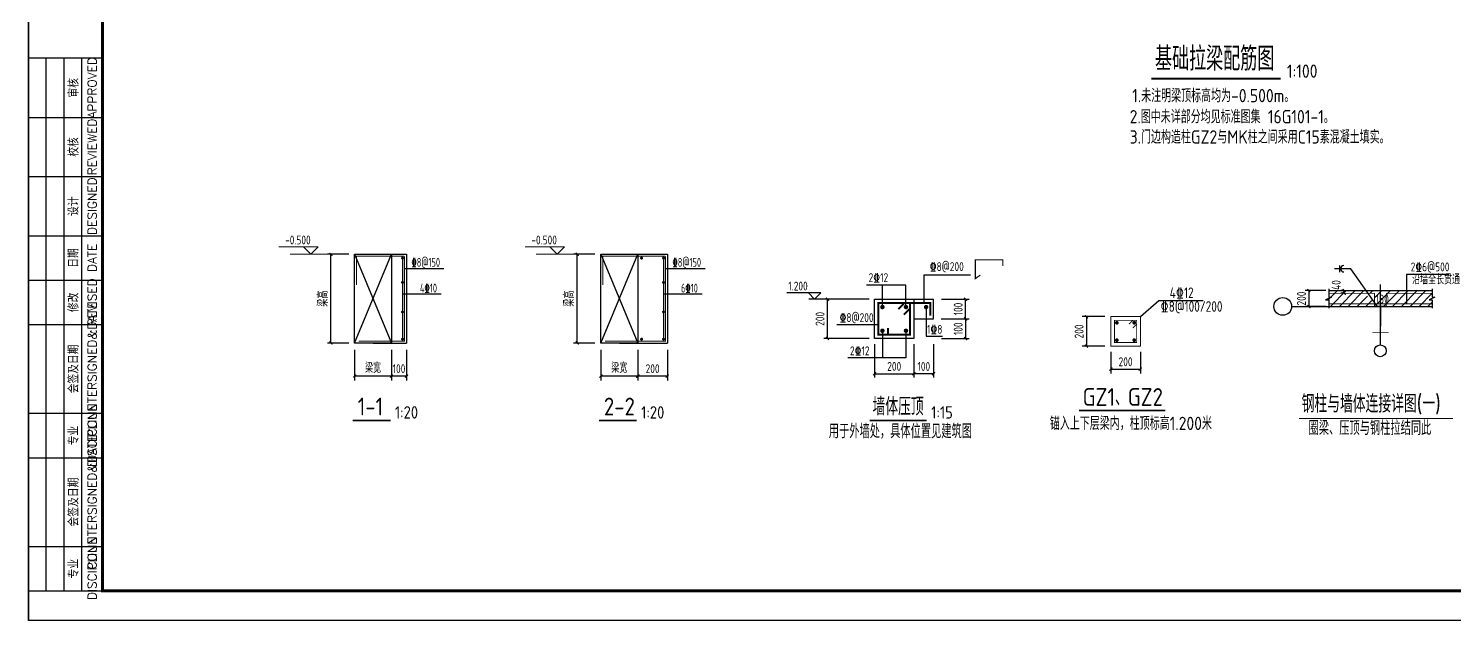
# Model space of a CAD drawing. Header units: millimetres. Extents: x 866561 to 876967, y 40200 to 44891.
# Drawn here: x 869400.5 to 869882.5, y 40201.4 to 40401.4 of the extents above; entities that cross this region are included whole.
import ezdxf
from ezdxf.enums import TextEntityAlignment as Align

# ---------------------------------------------------------------- set-up
doc = ezdxf.new("R2010")
doc.units = ezdxf.units.MM
doc.header["$LTSCALE"] = 1000
doc.header["$MEASUREMENT"] = 0
for name, pattern in [('2', [11.4, 9, -0.9, 0.6, -0.9]), ('4', [5, 1.5, -1, 1.5, -1]), ('DOTE', [2.42, 2, -0.2, 0.02, -0.2])]:
    doc.linetypes.add(name, pattern=pattern)
for name, color, linetype in [('120', 253, 'Continuous'), ('1500', 4, 'Continuous'), ('2', 3, 'Continuous'), ('21', 3, '4'), ('22', 1, 'Continuous'), ('DIM', 7, 'Continuous'), ('DIM_SYMB', 3, 'Continuous'), ('NUM', 7, 'Continuous'), ('PUB_TEXT', 7, 'Continuous'), ('REIN', 1, 'Continuous'), ('S-CO-ST', 2, 'Continuous'), ('文字', 7, 'Continuous'), ('标注', 7, 'Continuous'), ('梁', 4, 'Continuous'), ('梁集中标注', 2, 'Continuous'), ('水平标注', 2, 'Continuous'), ('独立基础', 2, 'Continuous'), ('轴线', 253, '2')]:
    doc.layers.add(name, color=color, linetype=linetype)
doc.layers.add('D3', color=62, linetype='Continuous', lineweight=9)
doc.layers.add('Z-柱大样外框', color=7, linetype='ByLayer', lineweight=18)
doc.styles.add('ECEC_TK', font='txt_l.shx', dxfattribs={"bigfont": 'hztxt_l.shx'})
doc.styles.add('GBHZ', font='gbenor.shx', dxfattribs={"width": 0.9, "bigfont": 'gbcbig.shx'})
doc.styles.add('TSSD_REIN', font='tssdeng.shx', dxfattribs={"width": 0.7, "bigfont": 'tssdchn.shx'})
doc.dimstyles.new('Y10', dxfattribs={"dimscale": 0, "dimtxt": 3, "dimasz": 0.01, "dimexe": 1.2, "dimexo": 1, "dimgap": 1, "dimtad": 1, "dimdec": 0, "dimlfac": 10, "dimzin": 0, "dimdsep": 46, "dimtxsty": 'GBHZ', "dimblk1": 'DX', "dimblk2": 'DX', "dimsah": 1, "dimcen": 0.09, "dimdle": 1, "dimadec": 0, "dimazin": 0, "dimtfac": 1, "dimtdec": 0, "dimtix": 1, "dimtmove": 2, "dimatfit": 3, "dimldrblk": 'DX', "dimfxl": 0, "dimtolj": 1, "dimtzin": 0, "dimarcsym": 0})
doc.dimstyles.new('Y100', dxfattribs={"dimscale": 0, "dimtxt": 3, "dimasz": 0.01, "dimexe": 1.2, "dimexo": 2, "dimgap": 1, "dimtad": 1, "dimdec": 0, "dimlfac": 100, "dimzin": 0, "dimdsep": 46, "dimtxsty": 'GBHZ', "dimblk": 'DX', "dimcen": 0.09, "dimdle": 1, "dimclrd": 7, "dimclre": 7, "dimclrt": 7, "dimadec": 0, "dimazin": 0, "dimtfac": 1, "dimtdec": 0, "dimtix": 1, "dimtmove": 2, "dimatfit": 3, "dimldrblk": 'DX', "dimfxl": 0, "dimtolj": 1, "dimtzin": 0, "dimarcsym": 0})
doc.dimstyles.new('Y15', dxfattribs={"dimscale": 0, "dimtxt": 3, "dimasz": 0.01, "dimexe": 1.2, "dimexo": 1, "dimgap": 1, "dimtad": 1, "dimdec": 0, "dimlfac": 15, "dimzin": 0, "dimdsep": 46, "dimtxsty": 'GBHZ', "dimblk1": 'DX', "dimblk2": 'DX', "dimsah": 1, "dimcen": 0.09, "dimdle": 1, "dimadec": 0, "dimazin": 0, "dimtfac": 1, "dimtdec": 0, "dimtix": 1, "dimtmove": 2, "dimatfit": 3, "dimldrblk": 'DX', "dimfxl": 0, "dimtolj": 1, "dimtzin": 0, "dimarcsym": 0})
doc.dimstyles.new('Y20', dxfattribs={"dimscale": 0, "dimtxt": 3, "dimasz": 0.01, "dimexe": 1.5, "dimexo": 0.03, "dimgap": 1, "dimtad": 1, "dimdec": 0, "dimlfac": 20, "dimzin": 0, "dimdsep": 46, "dimtxsty": 'GBHZ', "dimblk1": 'DX', "dimblk2": 'DX', "dimsah": 1, "dimcen": 0.09, "dimdle": 1, "dimadec": 0, "dimazin": 0, "dimtfac": 1, "dimtdec": 0, "dimtix": 1, "dimtmove": 2, "dimatfit": 3, "dimldrblk": 'DX', "dimfxl": 0, "dimtolj": 1, "dimtzin": 0, "dimarcsym": 0})

# ---------------------------------------------------------------- blocks, each defined once
blk = doc.blocks.new('DX')
at = {"color": 0, "linetype": 'ByBlock', "const_width": 40}
blk.add_lwpolyline([(-54, -51), (46, 49)], dxfattribs=at)
blk = doc.blocks.new('*D68')
at = {"layer": 'Defpoints', "color": 0}
for p in [(869686.44, 40295.74), (869699.77, 40295.74), (869699.77, 40284.71)]:
    blk.add_point(p, dxfattribs=at)
at = {"layer": 'dim', "color": 0, "lineweight": -2}
for p, q in [((869686.44, 40294.74), (869686.44, 40283.51)), ((869699.77, 40294.74), (869699.77, 40283.51)), ((869686.45, 40284.71), (869699.76, 40284.71))]:
    blk.add_line(p, q, dxfattribs=at)
at = {"layer": 'dim', "color": 0, "lineweight": -2, "xscale": 0.01, "yscale": 0.01, "zscale": 0.01, "rotation": 180}
blk.add_blockref('DX', (869686.44, 40284.71), dxfattribs=at)
at = {"layer": 'dim', "color": 0, "lineweight": -2, "xscale": 0.01, "yscale": 0.01, "zscale": 0.01}
blk.add_blockref('DX', (869699.77, 40284.71), dxfattribs=at)
at = {"layer": 'dim', "color": 0, "insert": (869693.11, 40287.21), "char_height": 3, "attachment_point": 5, "style": 'GBHZ'}
blk.add_mtext('\\A1;200', dxfattribs=at)
blk = doc.blocks.new('*D69')
at = {"layer": 'Defpoints', "color": 0}
for p in [(869670.54, 40309.93), (869685.59, 40309.93), (869685.59, 40296.6)]:
    blk.add_point(p, dxfattribs=at)
at = {"layer": 'dim', "color": 0, "lineweight": -2}
for p, q in [((869684.59, 40309.93), (869669.34, 40309.93)), ((869670.54, 40296.61), (869670.54, 40309.92)), ((869684.59, 40296.6), (869669.34, 40296.6))]:
    blk.add_line(p, q, dxfattribs=at)
at = {"layer": 'dim', "color": 0, "lineweight": -2, "xscale": 0.01, "yscale": 0.01, "zscale": 0.01}
for p, rotation in [((869670.54, 40309.93), 90), ((869670.54, 40296.6), 270)]:
    blk.add_blockref('DX', p, dxfattribs=dict(at, rotation=rotation))
at = {"layer": 'dim', "color": 0, "insert": (869668.04, 40303.27), "char_height": 3, "attachment_point": 5, "rotation": 90, "style": 'GBHZ'}
blk.add_mtext('\\A1;200', dxfattribs=at)
blk = doc.blocks.new('*D70')
at = {"layer": 'Defpoints', "color": 0}
for p in [(869699.77, 40295.74), (869706.44, 40295.74), (869699.77, 40284.71)]:
    blk.add_point(p, dxfattribs=at)
at = {"layer": 'dim', "color": 0, "lineweight": -2}
for p, q in [((869699.77, 40294.74), (869699.77, 40283.51)), ((869706.44, 40294.74), (869706.44, 40283.51)), ((869706.43, 40284.71), (869699.78, 40284.71))]:
    blk.add_line(p, q, dxfattribs=at)
at = {"layer": 'dim', "color": 0, "lineweight": -2, "xscale": 0.01, "yscale": 0.01, "zscale": 0.01, "rotation": 180}
blk.add_blockref('DX', (869699.77, 40284.71), dxfattribs=at)
at = {"layer": 'dim', "color": 0, "lineweight": -2, "xscale": 0.01, "yscale": 0.01, "zscale": 0.01}
blk.add_blockref('DX', (869706.44, 40284.71), dxfattribs=at)
at = {"layer": 'dim', "color": 0, "insert": (869703.11, 40287.21), "char_height": 3, "attachment_point": 5, "style": 'GBHZ'}
blk.add_mtext('\\A1;100', dxfattribs=at)
blk = doc.blocks.new('*D71')
at = {"layer": 'Defpoints', "color": 0}
for p in [(869708.03, 40303.27), (869708.05, 40296.6), (869717.23, 40296.6)]:
    blk.add_point(p, dxfattribs=at)
at = {"layer": 'dim', "color": 0, "lineweight": -2}
for p, q in [((869709.03, 40303.27), (869718.43, 40303.27)), ((869717.23, 40303.26), (869717.23, 40296.61)), ((869709.05, 40296.6), (869718.43, 40296.6))]:
    blk.add_line(p, q, dxfattribs=at)
at = {"layer": 'dim', "color": 0, "lineweight": -2, "xscale": 0.01, "yscale": 0.01, "zscale": 0.01}
for p, rotation in [((869717.23, 40303.27), 90), ((869717.23, 40296.6), 270)]:
    blk.add_blockref('DX', p, dxfattribs=dict(at, rotation=rotation))
at = {"layer": 'dim', "color": 0, "insert": (869714.73, 40299.93), "char_height": 3, "attachment_point": 5, "rotation": 90, "style": 'GBHZ'}
blk.add_mtext('\\A1;100', dxfattribs=at)
blk = doc.blocks.new('*D72')
at = {"layer": 'Defpoints', "color": 0}
for p in [(869708.04, 40309.93), (869717.23, 40309.93), (869708.03, 40303.27)]:
    blk.add_point(p, dxfattribs=at)
at = {"layer": 'dim', "color": 0, "lineweight": -2}
for p, q in [((869709.04, 40309.93), (869718.43, 40309.93)), ((869717.23, 40303.28), (869717.23, 40309.92)), ((869709.03, 40303.27), (869718.43, 40303.27))]:
    blk.add_line(p, q, dxfattribs=at)
at = {"layer": 'dim', "color": 0, "lineweight": -2, "xscale": 0.01, "yscale": 0.01, "zscale": 0.01}
for p, rotation in [((869717.23, 40309.93), 90), ((869717.23, 40303.27), 270)]:
    blk.add_blockref('DX', p, dxfattribs=dict(at, rotation=rotation))
at = {"layer": 'dim', "color": 0, "insert": (869714.73, 40306.6), "char_height": 3, "attachment_point": 5, "rotation": 90, "style": 'GBHZ'}
blk.add_mtext('\\A1;100', dxfattribs=at)
blk = doc.blocks.new('*D60')
at = {"layer": 'Defpoints', "color": 0}
for p in [(869839.96, 40312.81), (869833.25, 40307.47), (869839.96, 40307.47)]:
    blk.add_point(p, dxfattribs=at)
at = {"layer": 'dim', "color": 0, "lineweight": -2}
for p, q in [((869838.96, 40312.81), (869832.05, 40312.81)), ((869833.25, 40312.82), (869833.25, 40312.83)), ((869833.25, 40312.81), (869833.25, 40307.47)), ((869838.96, 40307.47), (869832.05, 40307.47)), ((869833.25, 40307.46), (869833.25, 40307.45))]:
    blk.add_line(p, q, dxfattribs=at)
at = {"layer": 'dim', "color": 0, "lineweight": -2, "xscale": 0.01, "yscale": 0.01, "zscale": 0.01}
for p, rotation in [((869833.25, 40312.81), 270), ((869833.25, 40307.47), 90)]:
    blk.add_blockref('DX', p, dxfattribs=dict(at, rotation=rotation))
at = {"layer": 'dim', "color": 0, "insert": (869830.75, 40310.14), "char_height": 3, "attachment_point": 5, "rotation": 90, "style": 'GBHZ'}
blk.add_mtext('\\A1;200', dxfattribs=at)
blk = doc.blocks.new('*D61')
at = {"layer": 'Defpoints', "color": 0}
for p in [(869845.21, 40312.81), (869845.85, 40312.81), (869845.85, 40311.92)]:
    blk.add_point(p, dxfattribs=at)
at = {"layer": 'dim', "color": 0, "lineweight": -2}
for p, q in [((869844.85, 40312.81), (869844.01, 40312.81)), ((869844.85, 40311.92), (869844.01, 40311.92)), ((869845.21, 40312.82), (869845.21, 40312.83)), ((869845.21, 40311.92), (869845.21, 40312.81)), ((869845.21, 40311.91), (869845.21, 40311.9))]:
    blk.add_line(p, q, dxfattribs=at)
at = {"layer": 'dim', "color": 0, "lineweight": -2, "xscale": 0.01, "yscale": 0.01, "zscale": 0.01}
for p, rotation in [((869845.21, 40312.81), 270), ((869845.21, 40311.92), 90)]:
    blk.add_blockref('DX', p, dxfattribs=dict(at, rotation=rotation))
at = {"layer": 'dim', "color": 0, "insert": (869842.49, 40314.7), "char_height": 3, "attachment_point": 5, "rotation": 90, "style": 'GBHZ'}
blk.add_mtext('\\A1;40', dxfattribs=at)
blk = doc.blocks.new('*D63')
at = {"layer": 'Defpoints', "color": 0}
for p in [(869764.34, 40304.02), (869758.09, 40294.02), (869764.34, 40294.02)]:
    blk.add_point(p, dxfattribs=at)
at = {"layer": 'dim', "color": 0, "lineweight": -2}
for p, q in [((869764.31, 40304.02), (869756.59, 40304.02)), ((869758.09, 40304.01), (869758.09, 40294.03)), ((869764.31, 40294.02), (869756.59, 40294.02))]:
    blk.add_line(p, q, dxfattribs=at)
at = {"layer": 'dim', "color": 0, "lineweight": -2, "xscale": 0.01, "yscale": 0.01, "zscale": 0.01}
for p, rotation in [((869758.09, 40304.02), 90), ((869758.09, 40294.02), 270)]:
    blk.add_blockref('DX', p, dxfattribs=dict(at, rotation=rotation))
at = {"layer": 'dim', "color": 0, "insert": (869755.59, 40299.02), "char_height": 3, "attachment_point": 5, "rotation": 90, "style": 'GBHZ'}
blk.add_mtext('\\A1;200', dxfattribs=at)
blk = doc.blocks.new('*D64')
at = {"layer": 'Defpoints', "color": 0}
for p in [(869766.3, 40292.15), (869776.3, 40292.15), (869776.3, 40286.28)]:
    blk.add_point(p, dxfattribs=at)
at = {"layer": 'dim', "color": 0, "lineweight": -2}
for p, q in [((869766.3, 40292.12), (869766.3, 40284.78)), ((869776.3, 40292.12), (869776.3, 40284.78)), ((869766.31, 40286.28), (869776.29, 40286.28))]:
    blk.add_line(p, q, dxfattribs=at)
at = {"layer": 'dim', "color": 0, "lineweight": -2, "xscale": 0.01, "yscale": 0.01, "zscale": 0.01, "rotation": 180}
blk.add_blockref('DX', (869766.3, 40286.28), dxfattribs=at)
at = {"layer": 'dim', "color": 0, "lineweight": -2, "xscale": 0.01, "yscale": 0.01, "zscale": 0.01}
blk.add_blockref('DX', (869776.3, 40286.28), dxfattribs=at)
at = {"layer": 'dim', "color": 0, "insert": (869771.3, 40288.78), "char_height": 3, "attachment_point": 5, "style": 'GBHZ'}
blk.add_mtext('\\A1;200', dxfattribs=at)
blk = doc.blocks.new('*D21')
at = {"layer": 'Defpoints', "color": 0, "transparency": 16777216}
for p in [(869523.23, 40292.8), (869528.23, 40292.8), (869523.23, 40283.93)]:
    blk.add_point(p, dxfattribs=at)
at = {"layer": 'dim', "color": 0, "lineweight": -2, "transparency": 16777216}
for p, q in [((869523.23, 40292.77), (869523.23, 40282.43)), ((869528.23, 40292.77), (869528.23, 40282.43)), ((869523.22, 40283.93), (869523.21, 40283.93)), ((869528.23, 40283.93), (869523.23, 40283.93)), ((869528.24, 40283.93), (869528.25, 40283.93))]:
    blk.add_line(p, q, dxfattribs=at)
at = {"layer": 'dim', "color": 0, "lineweight": -2, "transparency": 16777216, "xscale": 0.01, "yscale": 0.01, "zscale": 0.01}
blk.add_blockref('DX', (869523.23, 40283.93), dxfattribs=at)
at = {"layer": 'dim', "color": 0, "lineweight": -2, "transparency": 16777216, "xscale": 0.01, "yscale": 0.01, "zscale": 0.01, "rotation": 180}
blk.add_blockref('DX', (869528.23, 40283.93), dxfattribs=at)
at = {"layer": 'dim', "color": 0, "transparency": 16777216, "insert": (869525.73, 40286.43), "char_height": 3, "attachment_point": 5, "style": 'GBHZ'}
blk.add_mtext('\\A1;100', dxfattribs=at)
blk = doc.blocks.new('*D22')
at = {"layer": 'Defpoints', "color": 0, "transparency": 16777216}
for p in [(869510.73, 40292.8), (869523.23, 40292.8), (869510.73, 40283.93)]:
    blk.add_point(p, dxfattribs=at)
at = {"layer": 'dim', "color": 0, "lineweight": -2, "transparency": 16777216}
for p, q in [((869510.73, 40292.77), (869510.73, 40282.43)), ((869523.23, 40292.77), (869523.23, 40282.43)), ((869523.22, 40283.93), (869510.74, 40283.93))]:
    blk.add_line(p, q, dxfattribs=at)
at = {"layer": 'dim', "color": 0, "lineweight": -2, "transparency": 16777216, "xscale": 0.01, "yscale": 0.01, "zscale": 0.01, "rotation": 180}
blk.add_blockref('DX', (869510.73, 40283.93), dxfattribs=at)
at = {"layer": 'dim', "color": 0, "lineweight": -2, "transparency": 16777216, "xscale": 0.01, "yscale": 0.01, "zscale": 0.01}
blk.add_blockref('DX', (869523.23, 40283.93), dxfattribs=at)
at = {"layer": 'dim', "color": 0, "transparency": 16777216, "insert": (869516.98, 40286.53), "char_height": 3, "attachment_point": 5, "style": 'GBHZ'}
blk.add_mtext('\\A1;梁宽', dxfattribs=at)
blk = doc.blocks.new('*D23')
at = {"layer": 'Defpoints', "color": 0, "transparency": 16777216}
for p in [(869502.75, 40325.11), (869510.73, 40325.11), (869510.73, 40295.11)]:
    blk.add_point(p, dxfattribs=at)
at = {"layer": '标注', "color": 7, "lineweight": -2, "transparency": 16777216}
for p, q in [((869508.73, 40325.11), (869501.55, 40325.11)), ((869502.75, 40295.12), (869502.75, 40325.1)), ((869508.73, 40295.11), (869501.55, 40295.11))]:
    blk.add_line(p, q, dxfattribs=at)
at = {"layer": '标注', "color": 7, "lineweight": -2, "transparency": 16777216, "xscale": 0.01, "yscale": 0.01, "zscale": 0.01}
for p, rotation in [((869502.75, 40325.11), 90), ((869502.75, 40295.11), 270)]:
    blk.add_blockref('DX', p, dxfattribs=dict(at, rotation=rotation))
at = {"layer": '标注', "color": 7, "transparency": 16777216, "insert": (869500.17, 40310.11), "char_height": 3, "attachment_point": 5, "rotation": 90, "style": 'GBHZ'}
blk.add_mtext('\\A1;梁高', dxfattribs=at)
blk = doc.blocks.new('*D1124')
at = {"layer": 'Defpoints', "color": 0}
for p in [(869606.45, 40292.8), (869616.45, 40292.8), (869606.45, 40283.93)]:
    blk.add_point(p, dxfattribs=at)
at = {"layer": 'dim', "color": 0, "lineweight": -2}
for p, q in [((869606.45, 40292.77), (869606.45, 40282.43)), ((869616.45, 40292.77), (869616.45, 40282.43)), ((869616.44, 40283.93), (869606.46, 40283.93))]:
    blk.add_line(p, q, dxfattribs=at)
at = {"layer": 'dim', "color": 0, "lineweight": -2, "xscale": 0.01, "yscale": 0.01, "zscale": 0.01, "rotation": 180}
blk.add_blockref('DX', (869606.45, 40283.93), dxfattribs=at)
at = {"layer": 'dim', "color": 0, "lineweight": -2, "xscale": 0.01, "yscale": 0.01, "zscale": 0.01}
blk.add_blockref('DX', (869616.45, 40283.93), dxfattribs=at)
at = {"layer": 'dim', "color": 0, "insert": (869611.45, 40286.43), "char_height": 3, "attachment_point": 5, "style": 'GBHZ'}
blk.add_mtext('\\A1;200', dxfattribs=at)
blk = doc.blocks.new('*D1125')
at = {"layer": 'Defpoints', "color": 0}
for p in [(869593.95, 40292.8), (869606.45, 40292.8), (869593.95, 40283.93)]:
    blk.add_point(p, dxfattribs=at)
at = {"layer": 'dim', "color": 0, "lineweight": -2}
for p, q in [((869593.95, 40292.77), (869593.95, 40282.43)), ((869606.45, 40292.77), (869606.45, 40282.43)), ((869606.44, 40283.93), (869593.96, 40283.93))]:
    blk.add_line(p, q, dxfattribs=at)
at = {"layer": 'dim', "color": 0, "lineweight": -2, "xscale": 0.01, "yscale": 0.01, "zscale": 0.01, "rotation": 180}
blk.add_blockref('DX', (869593.95, 40283.93), dxfattribs=at)
at = {"layer": 'dim', "color": 0, "lineweight": -2, "xscale": 0.01, "yscale": 0.01, "zscale": 0.01}
blk.add_blockref('DX', (869606.45, 40283.93), dxfattribs=at)
at = {"layer": 'dim', "color": 0, "insert": (869600.2, 40286.53), "char_height": 3, "attachment_point": 5, "style": 'GBHZ'}
blk.add_mtext('\\A1;梁宽', dxfattribs=at)
blk = doc.blocks.new('*D1126')
at = {"layer": 'Defpoints', "color": 0}
for p in [(869585.97, 40325.11), (869593.95, 40325.11), (869593.95, 40295.11)]:
    blk.add_point(p, dxfattribs=at)
at = {"layer": '标注', "color": 7, "lineweight": -2}
for p, q in [((869591.95, 40325.11), (869584.77, 40325.11)), ((869585.97, 40295.12), (869585.97, 40325.1)), ((869591.95, 40295.11), (869584.77, 40295.11))]:
    blk.add_line(p, q, dxfattribs=at)
at = {"layer": '标注', "color": 7, "lineweight": -2, "xscale": 0.01, "yscale": 0.01, "zscale": 0.01}
for p, rotation in [((869585.97, 40325.11), 90), ((869585.97, 40295.11), 270)]:
    blk.add_blockref('DX', p, dxfattribs=dict(at, rotation=rotation))
at = {"layer": '标注', "color": 7, "insert": (869583.39, 40310.11), "char_height": 3, "attachment_point": 5, "rotation": 90, "style": 'GBHZ'}
blk.add_mtext('\\A1;梁高', dxfattribs=at)

msp = doc.modelspace()

# ---------------------------------------------------------------- hatches: boundary and pattern name
h = msp.add_hatch()
h.set_pattern_fill('ANSI31', color=256, scale=0.666667, style=0)
h.set_pattern_definition([(45, (869521.5238, 40269.8223), (-1.496709, 1.496709), [])])
h.paths.add_polyline_path([(869855.436, 40308.555), (869854.88, 40309.111), (869851.183, 40312.808), (869839.959, 40312.808), (869839.959, 40310.563), (869840.881, 40310.563), (869838.923, 40309.719), (869839.959, 40309.719), (869839.959, 40307.475), (869857.436, 40307.475), (869857.436, 40307.63), (869855.436, 40307.63)])
h.paths.add_polyline_path([(869857.436, 40312.808), (869851.183, 40312.808), (869852.072, 40311.919), (869855.436, 40311.919), (869855.436, 40308.555), (869856.361, 40307.63), (869857.436, 40307.63)])
h.paths.add_polyline_path([(869859.436, 40311.919), (869866.242, 40311.919), (869866.242, 40312.808), (869857.436, 40312.808), (869857.436, 40307.63), (869859.436, 40307.63)])
h.paths.add_polyline_path([(869874.936, 40309.719), (869873.9, 40309.719), (869875.857, 40310.563), (869874.936, 40310.563), (869874.936, 40312.808), (869866.242, 40312.808), (869866.242, 40311.919), (869859.436, 40311.919), (869859.436, 40307.63), (869857.436, 40307.63), (869857.436, 40307.475), (869874.936, 40307.475)])
h.paths.add_polyline_path([(869847.055, 40310.082), (869850.316, 40310.082), (869850.316, 40311.683), (869847.055, 40311.683)], flags=24)
h.paths.add_polyline_path([(869856.329, 40307.85), (869858.76, 40307.85), (869858.76, 40309.452), (869856.329, 40309.452)], flags=9)
h.paths.add_polyline_path([(869864.911, 40310.082), (869868.172, 40310.082), (869868.172, 40311.683), (869864.911, 40311.683)], flags=24)

# ---------------------------------------------------------------- linework, layer by layer
for p, q in [((869400.527, 40201.355), (869400.527, 40795.355)), ((869400.527, 40795.355), (869400.527, 40201.355)), ((869406.527, 40211.355), (869406.527, 40391.355)), ((869412.527, 40211.355), (869412.527, 40391.355)), ((869418.527, 40211.355), (869418.527, 40391.355)), ((869400.527, 40371.355), (869425.527, 40371.355)), ((869400.527, 40351.355), (869425.527, 40351.355)), ((869400.527, 40331.355), (869425.527, 40331.355)), ((869847.469, 40320.23), (869841.888, 40320.23)), ((869843.72, 40320.23), (869843.72, 40321.325)), ((869843.72, 40319.043), (869843.72, 40320.23)), ((869856.377, 40307.614), (869847.469, 40320.23)), ((869400.527, 40316.355), (869425.527, 40316.355)), ((869839.959, 40312.808), (869874.936, 40312.808)), ((869839.959, 40307.475), (869874.936, 40307.475)), ((869857.427, 40307.355), (869857.427, 40300.799)), ((869400.527, 40301.355), (869425.527, 40301.355)), ((869400.527, 40271.355), (869425.527, 40271.355)), ((869400.527, 40256.355), (869425.527, 40256.355)), ((869400.527, 40226.355), (869425.527, 40226.355)), ((870241.527, 40201.355), (869400.527, 40201.355))]:
    msp.add_line(p, q)
at = {"color": 3, "linetype": 'Continuous'}
for p, q in [((869776.295, 40304.017), (869782.595, 40309.476)), ((869782.595, 40309.476), (869797.507, 40309.476))]:
    msp.add_line(p, q, dxfattribs=at)
at = {"color": 0, "const_width": 1}
msp.add_lwpolyline([(870231.527, 40211.355), (869425.527, 40211.355), (869425.527, 40785.355), (870231.527, 40785.355)], close=True, dxfattribs=at)
msp.add_lwpolyline([(869400.527, 40391.355), (869400.527, 40211.355), (869425.527, 40211.355), (869425.527, 40391.355)], close=True)
for points, const_width in [([(869779.985, 40384.396), (869823.751, 40384.396)], 0.667), ([(869854.658, 40307.364), (869860.213, 40307.364)], 0.222), ([(869857.42, 40307.314), (869857.42, 40298.697)], 0.222), ([(869854.658, 40298.697), (869860.213, 40298.697)], 0.222)]:
    msp.add_lwpolyline(points, dxfattribs=dict(const_width=const_width))
for points in [[(869839.959, 40313.401), (869839.959, 40310.563), (869840.881, 40310.563), (869838.923, 40309.719), (869839.959, 40309.719), (869839.959, 40306.918)], [(869874.936, 40313.401), (869874.936, 40310.563), (869875.857, 40310.563), (869873.9, 40309.719), (869874.936, 40309.719), (869874.936, 40306.918)]]:
    msp.add_lwpolyline(points)
msp.add_lwpolyline([(869856.377, 40307.614, 0, 0.356, 0), (869855.155, 40309.344, 0.356, 0.356, 0)], format="xyseb")
for centre, radius in [((869824.426, 40307.475), 3), ((869857.388, 40292.486), 2)]:
    msp.add_circle(centre, radius)
msp.add_arc((869845.082, 40320.23), 1.095, 90, 270)
at = {"layer": '120'}
msp.add_line((869669.367, 40309.932), (869664.247, 40309.932), dxfattribs=at)
msp.add_lwpolyline([(869664.104, 40312.044), (869666.216, 40309.932), (869668.328, 40312.044), (869656.802, 40312.044)], dxfattribs=at)
at = {"layer": '1500', "const_width": 0.538}
msp.add_lwpolyline([(869784.747, 40272.338), (869755.537, 40272.338)], dxfattribs=at)
at = {"layer": '2', "color": 7}
msp.add_line((869880.524, 40318.309), (869866.242, 40318.309), dxfattribs=at)
at = {"layer": '2', "color": 1, "const_width": 0.3}
for points in [[(869855.436, 40311.919), (869839.959, 40311.919)], [(869855.436, 40307.63), (869855.436, 40311.919)], [(869874.936, 40311.919), (869859.436, 40311.919)], [(869859.436, 40311.919), (869859.436, 40307.63)], [(869839.959, 40308.364), (869874.936, 40308.364)], [(869859.436, 40307.63), (869855.436, 40307.63)]]:
    msp.add_lwpolyline(points, dxfattribs=at)
at = {"layer": '21', "const_width": 0.747}
for points in [[(869689.107, 40307.639, -1), (869689.107, 40306.892, -1), (869689.107, 40307.639)], [(869697.081, 40307.639, -1), (869697.081, 40306.892, -1), (869697.081, 40307.639)], [(869703.882, 40307.639, -1), (869703.882, 40306.892, -1), (869703.882, 40307.639)], [(869689.107, 40299.639, -1), (869689.107, 40298.893, -1), (869689.107, 40299.639)], [(869697.081, 40299.639, -1), (869697.081, 40298.892, -1), (869697.081, 40299.639)]]:
    msp.add_lwpolyline(points, format="xyb", dxfattribs=at)
at = {"layer": '22'}
for points, const_width in [([(869729.803, 40321.143), (869729.803, 40323.238), (869720.536, 40323.238), (869720.536, 40316.882), (869722.2, 40318.082)], 0.4), ([(869694.54, 40306.563), (869696.493, 40308.545)], 0.667), ([(869696.38, 40304.697), (869698.36, 40306.679)], 0.667), ([(869705.273, 40304.409), (869705.273, 40308.599), (869698.414, 40308.599)], 0.667), ([(869691.037, 40300.197), (869691.037, 40297.933)], 0.667)]:
    msp.add_lwpolyline(points, dxfattribs=dict(at, const_width=const_width))
at = {"layer": '22', "const_width": 0.667}
msp.add_lwpolyline([(869687.774, 40297.933), (869687.774, 40308.599), (869698.414, 40308.599), (869698.414, 40297.932)], close=True, dxfattribs=at)
at = {"layer": 'D3'}
for p, q in [((869493.469, 40327.606), (869485.154, 40327.606)), ((869493.469, 40327.606), (869498.465, 40327.606)), ((869493.469, 40327.606), (869495.967, 40325.108)), ((869498.465, 40327.606), (869495.967, 40325.108)), ((869576.689, 40327.606), (869568.374, 40327.606)), ((869576.689, 40327.606), (869581.685, 40327.606)), ((869576.689, 40327.606), (869579.187, 40325.108)), ((869581.685, 40327.606), (869579.187, 40325.108))]:
    msp.add_line(p, q, dxfattribs=at)
for points in [[(869501.55, 40325.108), (869488.902, 40325.108)], [(869584.77, 40325.108), (869572.122, 40325.108)]]:
    msp.add_lwpolyline(points, dxfattribs=at)
at = {"layer": 'dim'}
for p, q in [((869697.081, 40314.665), (869683.783, 40314.665)), ((869689.107, 40307.266), (869689.107, 40314.665)), ((869697.081, 40307.266), (869697.081, 40314.665)), ((869689.107, 40299.266), (869689.107, 40290.083)), ((869697.081, 40299.266), (869697.081, 40290.083)), ((869697.081, 40290.083), (869677.459, 40290.083))]:
    msp.add_line(p, q, dxfattribs=at)
at = {"layer": 'dim', "color": 210, "const_width": 0.313}
msp.add_lwpolyline([(869772.47, 40301.442), (869773.795, 40302.767), (869775.045, 40302.767), (869775.045, 40295.267), (869767.545, 40295.267), (869767.545, 40302.767), (869775.045, 40302.767), (869775.045, 40301.517), (869773.72, 40300.192)], dxfattribs=at)
at = {"layer": 'dim', "color": 6, "const_width": 0.625}
for points in [[(869768.358, 40302.267, 1), (869768.358, 40301.642, 1)], [(869774.233, 40302.267, 1), (869774.233, 40301.642, 1)], [(869768.358, 40296.392, 1), (869768.358, 40295.767, 1)], [(869774.233, 40296.392, 1), (869774.233, 40295.767, 1)]]:
    msp.add_lwpolyline(points, format="xyb", close=True, dxfattribs=at)
at = {"layer": 'DIM_SYMB', "const_width": 0.525}
for points in [[(869510.135, 40268.945), (869522.873, 40268.945)], [(869593.355, 40268.945), (869606.093, 40268.945)], [(869684.759, 40268.945), (869704.109, 40268.945)]]:
    msp.add_lwpolyline(points, dxfattribs=at)
at = {"layer": 'PUB_TEXT', "linetype": 'Continuous'}
msp.add_line((869866.242, 40318.309), (869866.242, 40308.364), dxfattribs=at)
at = {"layer": 'REIN', "const_width": 0.3}
for points in [[(869527.585, 40324.458), (869511.412, 40324.458), (869511.412, 40314.673)], [(869512.143, 40295.758), (869527.585, 40295.758), (869527.585, 40324.458)], [(869615.805, 40324.458), (869594.632, 40324.458), (869594.632, 40314.673)], [(869595.363, 40295.758), (869615.805, 40295.758), (869615.805, 40324.458)]]:
    msp.add_lwpolyline(points, dxfattribs=at)
at = {"layer": 'REIN', "const_width": 0.5}
for points in [[(869526.685, 40323.808, 1), (869527.185, 40323.808, 1)], [(869607.475, 40323.808, 1), (869607.975, 40323.808, 1)], [(869614.905, 40323.808, 1), (869615.405, 40323.808, 1)], [(869526.685, 40315.58, 1), (869527.185, 40315.58, 1)], [(869614.905, 40315.58, 1), (869615.405, 40315.58, 1)], [(869526.685, 40305.606, 1), (869527.185, 40305.606, 1)], [(869614.905, 40305.606, 1), (869615.405, 40305.606, 1)], [(869526.685, 40296.408, 1), (869527.185, 40296.408, 1)], [(869607.475, 40296.408, 1), (869607.975, 40296.408, 1)], [(869614.905, 40296.408, 1), (869615.405, 40296.408, 1)]]:
    msp.add_lwpolyline(points, format="xyb", close=True, dxfattribs=at)
at = {"layer": 'S-CO-ST'}
for p, q in [((869510.735, 40295.108), (869523.235, 40325.108)), ((869510.735, 40325.108), (869523.235, 40295.108)), ((869516.985, 40325.108), (869528.235, 40325.108)), ((869523.235, 40325.108), (869528.235, 40325.108)), ((869523.235, 40325.108), (869523.235, 40295.108)), ((869528.235, 40325.108), (869528.235, 40295.108)), ((869528.235, 40325.108), (869528.235, 40295.108)), ((869593.955, 40295.108), (869606.455, 40325.108)), ((869593.955, 40325.108), (869606.455, 40295.108)), ((869600.205, 40325.108), (869616.455, 40325.108)), ((869606.455, 40325.108), (869616.455, 40325.108)), ((869606.455, 40325.108), (869606.455, 40295.108)), ((869616.455, 40325.108), (869616.455, 40295.108)), ((869616.455, 40325.108), (869616.455, 40295.108)), ((869527.585, 40320.331), (869540.944, 40320.331)), ((869615.805, 40320.331), (869629.164, 40320.331)), ((869516.985, 40295.108), (869528.235, 40295.108)), ((869523.235, 40295.108), (869528.235, 40295.108)), ((869600.205, 40295.108), (869616.455, 40295.108)), ((869606.455, 40295.108), (869616.455, 40295.108))]:
    msp.add_line(p, q, dxfattribs=at)
for points in [[(869510.735, 40325.108), (869523.235, 40325.108), (869523.235, 40295.108), (869510.735, 40295.108)], [(869593.955, 40325.108), (869606.455, 40325.108), (869606.455, 40295.108), (869593.955, 40295.108)]]:
    msp.add_lwpolyline(points, close=True, dxfattribs=at)
at = {"layer": 'Z-柱大样外框'}
msp.add_lwpolyline([(869766.295, 40304.017), (869766.295, 40294.017), (869776.295, 40294.017), (869776.295, 40304.017)], close=True, dxfattribs=at)
at = {"layer": '文字', "color": 6, "const_width": 0.32}
msp.add_lwpolyline([(869829.944, 40269.64), (869881.974, 40269.64)], dxfattribs=at)
at = {"layer": '梁'}
for p, q in [((869703.202, 40308.599), (869703.202, 40318.205)), ((869703.202, 40318.205), (869718.916, 40318.205)), ((869703.882, 40307.266), (869703.882, 40297.409)), ((869687.774, 40301.284), (869673.718, 40301.284)), ((869703.882, 40297.409), (869709.442, 40297.409))]:
    msp.add_line(p, q, dxfattribs=at)
at = {"layer": '梁集中标注'}
for p, q in [((869526.935, 40323.808), (869526.935, 40296.408)), ((869615.155, 40323.808), (869615.155, 40296.408)), ((869526.935, 40311.726), (869539.999, 40311.726)), ((869615.155, 40311.726), (869628.219, 40311.726))]:
    msp.add_line(p, q, dxfattribs=at)
at = {"layer": '独立基础'}
for p, q in [((869699.747, 40309.932), (869706.438, 40309.932)), ((869706.438, 40303.266), (869706.438, 40309.932)), ((869699.747, 40303.266), (869706.438, 40303.266))]:
    msp.add_line(p, q, dxfattribs=at)
msp.add_lwpolyline([(869686.441, 40296.599), (869686.441, 40309.932), (869699.747, 40309.932), (869699.747, 40296.599), (869686.441, 40296.599)], dxfattribs=at)
at = {"layer": '轴线', "linetype": 'DOTE', "ltscale": 5}
for p, q in [((869857.436, 40294.485), (869857.436, 40314.891)), ((869827.426, 40307.475), (869871.769, 40307.475))]:
    msp.add_line(p, q, dxfattribs=at)

# ---------------------------------------------------------------- texts
at = {"style": 'ECEC_TK'}
for s, p in [('APPROVED', (869422.027, 40381.355)), ('审核', (869415.527, 40381.355)), ('REVIEWED', (869422.027, 40361.355)), ('校核', (869415.527, 40361.355)), ('DESIGNED', (869422.027, 40341.355)), ('设计', (869415.527, 40341.355)), ('DATE', (869422.027, 40323.855)), ('日期', (869415.527, 40323.855)), ('REVISED', (869422.027, 40308.855)), ('修改', (869415.527, 40308.855)), ('COUNTERSIGNED&DATE', (869422.027, 40286.355)), ('会签及日期', (869415.527, 40286.355)), ('DISCIPLINE', (869422.027, 40263.855)), ('专业', (869415.527, 40263.855)), ('COUNTERSIGNED&DATE', (869422.027, 40241.355)), ('会签及日期', (869415.527, 40241.355)), ('DISCIPLINE', (869422.027, 40218.855)), ('专业', (869415.527, 40218.855))]:
    msp.add_text(s, height=3, rotation=90, dxfattribs=at).set_placement(p, align=Align.MIDDLE)
at = {"ltscale": 2, "style": 'GBHZ'}
msp.add_text('1:100', height=4.5, rotation=0.20444, dxfattribs=at).set_placement((869825.827, 40384.701))
at = {"style": 'GBHZ'}
for s, p in [('1.未注明梁顶标高均为-0.500m。', (869773.528, 40376.46)), ('2.图中未详部分均见标准图集 16G101-1。', (869772.687, 40369.343)), ('3.门边构造柱GZ2与MK柱之间采用C15素混凝土填实。', (869772.687, 40362.495))]:
    msp.add_text(s, height=4.5, dxfattribs=at).set_placement(p)
at = {"style": 'GBHZ', "width": 0.9}
for p in [(869487.245, 40328.432), (869570.465, 40328.432)]:
    msp.add_text('-0.500', height=3, dxfattribs=at).set_placement(p)
at = {"color": 3, "linetype": 'Continuous', "style": 'GBHZ', "width": 0.9}
for s, p in [('4\x8412', (869786.204, 40310.291)), ('\x848@100/200', (869783.093, 40305.652))]:
    msp.add_text(s, height=3.6, dxfattribs=at).set_placement(p)
at = {"layer": '2', "color": 7, "style": 'GBHZ', "width": 0.9}
for s, p in [('2%%1326@500', (869867.655, 40319.324)), ('沿墙全长贯通', (869868.136, 40314.954)), ('180', (869855.825, 40308.468))]:
    msp.add_text(s, height=3, dxfattribs=at).set_placement(p)
at = {"layer": 'dim', "style": 'GBHZ', "width": 0.9}
for s, p in [('2%%13212', (869684.456, 40315.713)), ('%%1328@200', (869705.118, 40319.434)), ('1.200', (869657.316, 40312.849)), ('%%1328@200', (869674.626, 40302.202)), ('1%%1328', (869704.191, 40298.237)), ('2%%13212', (869678.161, 40290.967))]:
    msp.add_text(s, height=3, dxfattribs=at).set_placement(p)
at = {"layer": 'NUM', "style": 'GBHZ'}
msp.add_text('基础拉梁配筋图', height=8, dxfattribs=at).set_placement((869781.239, 40387.169))
at = {"layer": 'PUB_TEXT', "style": 'GBHZ'}
for s, height, p in [('1-1', 6, (869511.78, 40270.646)), ('2-2', 6, (869595, 40270.646)), ('墙体压顶', 6, (869685.782, 40270.646)), ('钢柱与墙体连接详图(一)', 6, (869830.807, 40271.591)), ('1:20', 4.2, (869524.343, 40269.564)), ('1:20', 4.2, (869607.563, 40269.564)), ('1:15', 4.2, (869705.579, 40269.564)), ('用于外墙处，具体位置见建筑图', 4.8, (869671.002, 40262.911)), ('圈梁、压顶与钢柱拉结同此', 4.8, (869833.157, 40263.991))]:
    msp.add_text(s, height=height, dxfattribs=at).set_placement(p)
at = {"layer": '梁集中标注', "style": 'TSSD_REIN', "width": 0.7}
for p in [(869529.94, 40320.875), (869618.16, 40320.875)]:
    msp.add_text('%%1328@150', height=3, dxfattribs=at).set_placement(p)
at = {"layer": '梁集中标注', "color": 1, "style": 'TSSD_REIN', "width": 0.7}
for s, p in [('4%%13210', (869532.827, 40312.167)), ('6%%13210', (869621.047, 40312.167))]:
    msp.add_text(s, height=3, dxfattribs=at).set_placement(p)
at = {"layer": '水平标注', "style": 'GBHZ'}
for s, height, p in [('GZ1、GZ2', 6, (869756.796, 40273.878)), ('锚入上下层梁内，柱顶标高1.200米', 4.5, (869745.702, 40265.704))]:
    msp.add_text(s, height=height, dxfattribs=at).set_placement(p)

# ---------------------------------------------------------------- dimensions: what is measured, and where the dimension line sits
at = {"layer": 'dim'}
dim = msp.add_linear_dim(base=(869845.214, 40312.808), p1=(869845.85, 40311.919), p2=(869845.85, 40312.808), angle=90, text='40', dimstyle='Y10', override={"dimscale": 1}, dxfattribs=at)
dim.commit()
dim.dimension.update_dxf_attribs({"geometry": '*D61', "text_midpoint": (869842.49, 40314.702), "dimtype": 160})
for base, p1, p2, angle, dimstyle, picture, middle in [((869670.541, 40309.932), (869685.591, 40296.599), (869685.591, 40309.932), 90, 'Y15', '*D69', (869668.041, 40303.266)), ((869717.228, 40309.932), (869708.031, 40303.266), (869708.045, 40309.932), 270, 'Y15', '*D72', (869714.728, 40306.599)), ((869758.092, 40294.017), (869764.342, 40304.017), (869764.342, 40294.017), 270, 'Y20', '*D63', (869755.592, 40299.017)), ((869717.228, 40296.599), (869708.031, 40303.266), (869708.051, 40296.599), 90, 'Y15', '*D71', (869714.728, 40299.932)), ((869699.773, 40284.712), (869706.438, 40295.74), (869699.773, 40295.74), 180, 'Y15', '*D70', (869703.105, 40287.212))]:
    dim = msp.add_linear_dim(base=base, p1=p1, p2=p2, angle=angle, dimstyle=dimstyle, override={"dimscale": 1}, dxfattribs=at)
    dim.commit()
    dim.dimension.update_dxf_attribs({"geometry": picture, "text_midpoint": middle})
dim = msp.add_linear_dim(base=(869833.247, 40307.475), p1=(869839.959, 40312.808), p2=(869839.959, 40307.475), angle=90, text='200', dimstyle='Y10', override={"dimscale": 1}, dxfattribs=at)
dim.commit()
dim.dimension.update_dxf_attribs({"geometry": '*D60', "text_midpoint": (869830.747, 40310.141)})
for base, p1, p2, dimstyle, picture, middle in [((869699.773, 40284.712), (869686.441, 40295.74), (869699.773, 40295.74), 'Y15', '*D68', (869693.107, 40287.212)), ((869523.235, 40283.93), (869528.235, 40292.802), (869523.235, 40292.802), 'Y20', '*D21', (869525.735, 40286.43)), ((869606.455, 40283.93), (869616.455, 40292.802), (869606.455, 40292.802), 'Y20', '*D1124', (869611.455, 40286.43)), ((869776.295, 40286.284), (869766.295, 40292.149), (869776.295, 40292.149), 'Y20', '*D64', (869771.295, 40288.784))]:
    dim = msp.add_linear_dim(base=base, p1=p1, p2=p2, dimstyle=dimstyle, override={"dimscale": 1}, dxfattribs=at)
    dim.commit()
    dim.dimension.update_dxf_attribs({"geometry": picture, "text_midpoint": middle})
for base, p1, p2, picture, middle in [((869510.735, 40283.93), (869523.235, 40292.802), (869510.735, 40292.802), '*D22', (869516.985, 40286.529)), ((869593.955, 40283.93), (869606.455, 40292.802), (869593.955, 40292.802), '*D1125', (869600.205, 40286.529))]:
    dim = msp.add_linear_dim(base=base, p1=p1, p2=p2, text='梁宽', dimstyle='Y20', override={"dimscale": 1}, dxfattribs=at)
    dim.commit()
    dim.dimension.update_dxf_attribs({"geometry": picture, "text_midpoint": middle})
at = {"layer": '标注'}
for base, p1, p2, picture, middle in [((869502.75, 40325.108), (869510.735, 40295.108), (869510.735, 40325.108), '*D23', (869500.168, 40310.108)), ((869585.97, 40325.108), (869593.955, 40295.108), (869593.955, 40325.108), '*D1126', (869583.388, 40310.108))]:
    dim = msp.add_linear_dim(base=base, p1=p1, p2=p2, angle=90, text='梁高', dimstyle='Y100', override={"dimscale": 1, "dimfxl": 2}, dxfattribs=at)
    dim.commit()
    dim.dimension.update_dxf_attribs({"geometry": picture, "text_midpoint": middle})

doc.saveas('drawing.dxf')
